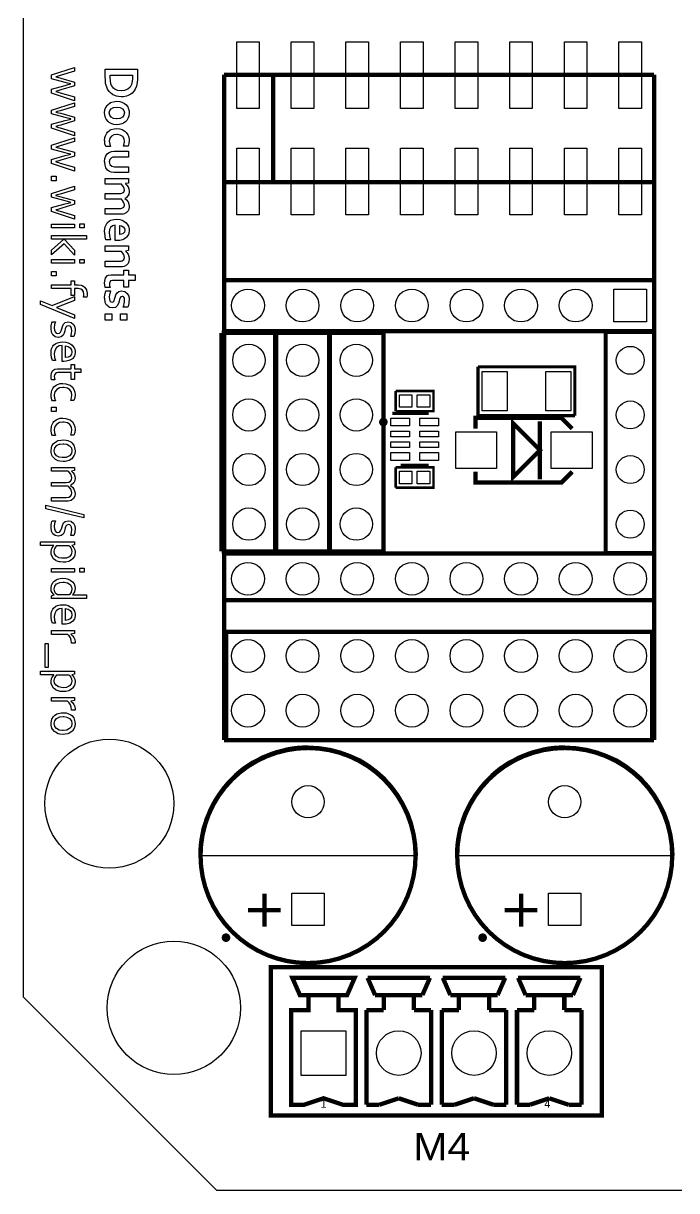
# Model space of a CAD drawing. Extents: x 27 to 210, y 6 to 115.
# Drawn here: x 26.8 to 57.1, y 5.7 to 60 of the extents above; entities that cross this region are included whole.
import ezdxf
from ezdxf.enums import TextEntityAlignment as Align

# ---------------------------------------------------------------- set-up
doc = ezdxf.new("R2010")
doc.units = 0
doc.header["$MEASUREMENT"] = 0
for name, color, linetype in [('BOTTOM', 132, 'CONTINUOUS'), ('OUTLINE', 7, 'CONTINUOUS'), ('SILKSCREEN_TOP', 7, 'CONTINUOUS'), ('TOP', 1, 'CONTINUOUS')]:
    doc.layers.add(name, color=color, linetype=linetype)

msp = doc.modelspace()

# ---------------------------------------------------------------- linework, layer by layer
at = {"layer": 'BOTTOM'}
for points in [[(54.22392, 47.61738), (55.74792, 47.61738), (55.74792, 46.09338), (54.22392, 46.09338)], [(40.75049, 18.03273), (39.24935, 18.03273), (39.24935, 19.53387), (40.75049, 19.53387)], [(52.68849, 18.03273), (51.18735, 18.03273), (51.18735, 19.53387), (52.68849, 19.53387)], [(41.75379, 11.06043), (39.68369, 11.06043), (39.68369, 13.13053), (41.75379, 13.13053)]]:
    msp.add_lwpolyline(points, close=True, dxfattribs=at)
for centre, radius in [((37.20592, 46.85538), 0.762), ((39.74592, 46.85538), 0.762), ((42.28592, 46.85538), 0.762), ((44.82592, 46.85538), 0.762), ((47.36592, 46.85538), 0.762), ((49.90592, 46.85538), 0.762), ((52.44592, 46.85538), 0.762), ((37.24656, 44.31284), 0.75057), ((39.74592, 44.31284), 0.75057), ((42.24528, 44.31284), 0.75057), ((54.98592, 44.3103), 0.65024), ((37.24656, 41.77284), 0.75057), ((39.74592, 41.77284), 0.75057), ((42.24528, 41.77284), 0.75057), ((54.98592, 41.7703), 0.65024), ((37.24656, 39.23284), 0.75057), ((39.74592, 39.23284), 0.75057), ((42.24528, 39.23284), 0.75057), ((54.98592, 39.2303), 0.65024), ((37.24656, 36.69284), 0.75057), ((39.74592, 36.69284), 0.75057), ((42.24528, 36.69284), 0.75057), ((54.98592, 36.6903), 0.65024), ((37.20592, 34.14776), 0.762), ((39.74592, 34.14776), 0.762), ((42.28592, 34.14776), 0.762), ((44.82592, 34.14776), 0.762), ((47.36592, 34.14776), 0.762), ((49.90592, 34.14776), 0.762), ((52.44592, 34.14776), 0.762), ((54.98592, 34.14776), 0.762), ((37.20592, 30.56128), 0.762), ((39.74592, 30.56128), 0.762), ((42.28592, 30.56128), 0.762), ((44.82592, 30.56128), 0.762), ((47.36592, 30.56128), 0.762), ((49.90592, 30.56128), 0.762), ((52.44592, 30.56128), 0.762), ((54.98592, 30.56128), 0.762), ((37.20592, 28.02128), 0.762), ((39.74592, 28.02128), 0.762), ((42.28592, 28.02128), 0.762), ((44.82592, 28.02128), 0.762), ((47.36592, 28.02128), 0.762), ((49.90592, 28.02128), 0.762), ((52.44592, 28.02128), 0.762), ((54.98592, 28.02128), 0.762), ((30.75686, 23.6982), 2.99974), ((39.99992, 23.78202), 0.75057), ((51.93792, 23.78202), 0.75057), ((33.7566, 14.1986), 3.10007), ((44.21886, 12.09548), 1.03505), ((47.71898, 12.09548), 1.03505), ((51.2191, 12.09548), 1.03505)]:
    msp.add_circle(centre, radius, dxfattribs=at)
at = {"layer": 'OUTLINE'}
for points in [[(205.75778, 15.69974), (195.7578, 5.69976), (127.85598, 5.69976), (127.3556, 6.20014), (127.3556, 7.59968, 0.999282), (124.1552, 7.59968), (124.1552, 6.20014), (123.65482, 5.69976), (35.75558, 5.69976), (26.75636, 14.69898), (26.75636, 105.69702), (35.75558, 114.69624), (123.65482, 114.69624), (124.1552, 114.19586), (124.1552, 112.79632, 0.999282), (127.3556, 112.79632), (127.3556, 114.19586), (127.85598, 114.69624), (195.7578, 114.69624), (205.75778, 104.69626)], [(127.3556, 114.19586), (127.85598, 114.69624), (195.7578, 114.69624), (205.75778, 104.69626), (205.75778, 15.69974), (195.7578, 5.69976), (127.85598, 5.69976), (127.3556, 6.20014), (127.3556, 7.59968, 0.999282), (124.1552, 7.59968), (124.1552, 6.20014), (123.65482, 5.69976), (35.75558, 5.69976), (26.75636, 14.69898), (26.75636, 105.69702), (35.75558, 114.69624), (123.65482, 114.69624), (124.1552, 114.19586), (124.1552, 112.79632, 0.999282), (127.3556, 112.79632)], [(124.1552, 6.20014), (123.65482, 5.69976), (35.75558, 5.69976), (26.75636, 14.69898), (26.75636, 105.69702), (35.75558, 114.69624), (123.65482, 114.69624), (124.1552, 114.19586), (124.1552, 112.79632, 0.999282), (127.3556, 112.79632), (127.3556, 114.19586), (127.85598, 114.69624), (195.7578, 114.69624), (205.75778, 104.69626), (205.75778, 15.69974), (195.7578, 5.69976), (127.85598, 5.69976), (127.3556, 6.20014), (127.3556, 7.59968, 0.999282), (124.1552, 7.59968)]]:
    msp.add_lwpolyline(points, format="xyb", close=True, dxfattribs=at)
at = {"layer": 'SILKSCREEN_TOP'}
for points in [[(124.1552, 6.20014), (123.65482, 5.69976), (35.75558, 5.69976), (26.75636, 14.69898), (26.75636, 105.69702), (35.75558, 114.69624), (123.65482, 114.69624), (124.1552, 114.19586), (124.1552, 112.79632, 0.999282), (127.3556, 112.79632), (127.3556, 114.19586), (127.85598, 114.69624), (195.7578, 114.69624), (205.75778, 104.69626), (205.75778, 15.69974), (195.7578, 5.69976), (127.85598, 5.69976), (127.3556, 6.20014), (127.3556, 7.59968, 0.999282), (124.1552, 7.59968)], [(127.3556, 114.19586), (127.85598, 114.69624), (195.7578, 114.69624), (205.75778, 104.69626), (205.75778, 15.69974), (195.7578, 5.69976), (127.85598, 5.69976), (127.3556, 6.20014), (127.3556, 7.59968, 0.999282), (124.1552, 7.59968), (124.1552, 6.20014), (123.65482, 5.69976), (35.75558, 5.69976), (26.75636, 14.69898), (26.75636, 105.69702), (35.75558, 114.69624), (123.65482, 114.69624), (124.1552, 114.19586), (124.1552, 112.79632, 0.999282), (127.3556, 112.79632)], [(205.75778, 15.69974), (195.7578, 5.69976), (127.85598, 5.69976), (127.3556, 6.20014), (127.3556, 7.59968, 0.999282), (124.1552, 7.59968), (124.1552, 6.20014), (123.65482, 5.69976), (35.75558, 5.69976), (26.75636, 14.69898), (26.75636, 105.69702), (35.75558, 114.69624), (123.65482, 114.69624), (124.1552, 114.19586), (124.1552, 112.79632, 0.999282), (127.3556, 112.79632), (127.3556, 114.19586), (127.85598, 114.69624), (195.7578, 114.69624), (205.75778, 104.69626)], [(39.99992, 26.37028, 0.414214), (34.9123, 21.28266), (39.99992, 21.28266), (45.08754, 21.28266, 0.41421)], [(51.93792, 26.37028, 0.414214), (46.8503, 21.28266), (51.93792, 21.28266), (57.02554, 21.28266, 0.41421)]]:
    msp.add_lwpolyline(points, format="xyb", close=True, dxfattribs=at)
for points in [[(29.13634, 56.38038), (28.07208, 56.73852), (28.07208, 56.91886), (28.70708, 57.09666), (28.83662, 57.13222), (28.96108, 57.16016), (28.96108, 57.16778), (28.81376, 57.20334), (28.70708, 57.22874), (28.07208, 57.404), (28.07208, 57.57926), (29.13634, 57.92216), (29.13634, 57.74944), (28.4734, 57.55386), (28.32354, 57.50814), (28.26512, 57.4929), (28.26512, 57.48782), (28.3845, 57.45734), (28.49626, 57.4294), (29.13634, 57.2516), (29.13634, 57.07634), (28.49626, 56.8833), (28.35402, 56.84012), (28.26512, 56.81726), (28.26512, 56.81472), (28.3972, 56.77408), (28.4734, 56.75376), (29.13634, 56.55818)], [(31.90748, 56.84012), (31.81604, 56.73598), (31.75508, 56.68518), (31.63316, 56.61914), (31.5595, 56.5912), (31.42234, 56.5658), (31.32328, 56.56072), (31.1785, 56.57088), (31.09468, 56.58866), (30.96006, 56.63692), (30.90164, 56.66994), (30.79242, 56.7563), (30.7467, 56.8071), (30.67304, 56.92394), (30.63748, 57.00522), (30.59938, 57.1373), (30.58414, 57.22112), (30.57144, 57.35574), (30.56636, 57.49544), (30.56636, 57.85358), (32.0675, 57.85358), (32.0675, 57.45226), (32.05988, 57.34812), (32.05226, 57.2389), (32.03702, 57.13984), (32.01416, 57.05348), (31.95828, 56.91886)], [(30.7975, 57.46242), (30.7975, 57.57672), (31.83636, 57.57672), (31.83636, 57.41924), (31.82366, 57.27954), (31.82366, 57.27446), (31.7881, 57.1373), (31.71952, 57.01538), (31.623, 56.9214), (31.62046, 56.91886), (31.48838, 56.86552), (31.46806, 56.85536), (31.32328, 56.84266), (31.3055, 56.84266), (31.15564, 56.86298), (31.03372, 56.90362), (30.94482, 56.9722), (30.86354, 57.0865), (30.83052, 57.16778), (30.80512, 57.29986)], [(29.13634, 54.74716), (28.07208, 55.10276), (28.07208, 55.28564), (28.70708, 55.4609), (28.83662, 55.499), (28.96108, 55.52694), (28.96108, 55.53202), (28.81376, 55.57012), (28.70708, 55.59552), (28.07208, 55.76824), (28.07208, 55.94604), (29.13634, 56.28894), (29.13634, 56.11622), (28.4734, 55.9181), (28.32354, 55.87492), (28.26512, 55.85714), (28.26512, 55.85206), (28.3845, 55.82412), (28.49626, 55.79618), (29.13634, 55.61584), (29.13634, 55.44312), (28.49626, 55.24754), (28.35402, 55.2069), (28.26512, 55.18404), (28.26512, 55.17896), (28.3972, 55.14086), (28.4734, 55.12054), (29.13634, 54.91988)], [(30.74924, 55.36946), (30.6959, 55.41518), (30.60954, 55.5244), (30.57906, 55.5879), (30.54604, 55.71998), (30.53588, 55.81142), (30.55366, 55.9562), (30.57906, 56.04002), (30.65018, 56.16194), (30.6959, 56.21274), (30.80766, 56.29148), (30.87624, 56.31942), (31.01086, 56.35244), (31.10992, 56.36006), (31.25216, 56.34736), (31.34106, 56.31942), (31.46806, 56.25592), (31.5214, 56.2102), (31.6103, 56.10352), (31.63824, 56.04002), (31.67126, 55.90794), (31.67888, 55.81396), (31.66364, 55.66918), (31.63824, 55.58536), (31.56712, 55.4609), (31.5214, 55.41518), (31.40964, 55.33136), (31.34106, 55.30342), (31.20644, 55.27294), (31.10992, 55.26786), (30.96514, 55.28056), (30.87624, 55.30596)], [(31.43758, 55.92064), (31.46298, 55.81396), (31.43758, 55.70474), (31.37154, 55.61838), (31.25978, 55.55996), (31.24962, 55.55742), (31.10992, 55.54218), (31.09468, 55.54218), (30.95752, 55.55996), (30.8483, 55.61838), (30.77972, 55.7022), (30.75432, 55.81142), (30.77972, 55.92064), (30.8483, 56.007), (30.95752, 56.06288), (30.96768, 56.06796), (31.10992, 56.0832), (31.12262, 56.0832), (31.25978, 56.06288), (31.37154, 56.007)], [(30.80512, 54.24932), (30.58922, 54.24932), (30.55366, 54.37378), (30.54096, 54.51348), (30.53588, 54.52618), (30.55366, 54.67096), (30.57144, 54.74716), (30.63494, 54.87162), (30.67304, 54.92496), (30.78226, 55.01132), (30.8483, 55.04434), (30.9753, 55.0799), (31.09214, 55.08752), (31.242, 55.07482), (31.35884, 55.03926), (31.4833, 54.96306), (31.54426, 54.90718), (31.62046, 54.7878), (31.64586, 54.72684), (31.6738, 54.58714), (31.67888, 54.52872), (31.66618, 54.38902), (31.63062, 54.26456), (31.41472, 54.26456), (31.44774, 54.37124), (31.46298, 54.48808), (31.44266, 54.61254), (31.3817, 54.71414), (31.2674, 54.78526), (31.13278, 54.8132), (31.09976, 54.8132), (30.9626, 54.79288), (30.85592, 54.73446), (30.7848, 54.63286), (30.75432, 54.50078), (30.75432, 54.49316), (30.7721, 54.36108)], [(29.13634, 53.1114), (28.07208, 53.46954), (28.07208, 53.64988), (28.70708, 53.82768), (28.83662, 53.86324), (28.96108, 53.89372), (28.96108, 53.8988), (28.81376, 53.93436), (28.70708, 53.95976), (28.07208, 54.13502), (28.07208, 54.31028), (29.13634, 54.65572), (29.13634, 54.48046), (28.4734, 54.28488), (28.32354, 54.23916), (28.26512, 54.22392), (28.26512, 54.21884), (28.3845, 54.18836), (28.49626, 54.16042), (29.13634, 53.98262), (29.13634, 53.80736), (28.49626, 53.61432), (28.35402, 53.57114), (28.26512, 53.54828), (28.26512, 53.54574), (28.3972, 53.50764), (28.4734, 53.48478), (29.13634, 53.28666)], [(31.65094, 53.05044), (30.988, 53.05044), (30.84068, 53.06568), (30.76448, 53.09362), (30.67304, 53.15966), (30.59938, 53.25618), (30.5562, 53.38318), (30.54096, 53.52288), (30.53588, 53.54066), (30.55366, 53.69052), (30.5943, 53.81244), (30.67812, 53.9242), (30.74416, 53.975), (30.85592, 54.01564), (30.988, 54.03088), (31.65094, 54.03088), (31.65094, 53.76418), (31.01848, 53.76418), (30.9245, 53.75656), (30.85338, 53.73116), (30.78226, 53.65496), (30.75432, 53.54066), (30.78226, 53.4162), (30.86608, 53.34), (31.0007, 53.3146), (31.65094, 53.3146)], [(28.07208, 52.65674), (28.07208, 52.8701), (28.29052, 52.8701), (28.29052, 52.65674)], [(30.56636, 51.3715), (31.2293, 51.3715), (31.29026, 51.37404), (31.3436, 51.38166), (31.42488, 51.42738), (31.4579, 51.52898), (31.4452, 51.60264), (31.41726, 51.67122), (31.37154, 51.74234), (31.31566, 51.8033), (30.56636, 51.8033), (30.56636, 52.07), (31.2293, 52.07), (31.29026, 52.07254), (31.3436, 52.08016), (31.42488, 52.12588), (31.4579, 52.23002), (31.4452, 52.30114), (31.41726, 52.3748), (31.37154, 52.44338), (31.31566, 52.5018), (30.56636, 52.5018), (30.56636, 52.7685), (31.65094, 52.7685), (31.65094, 52.55006), (31.50108, 52.52466), (31.50108, 52.51958), (31.56712, 52.46116), (31.62554, 52.37988), (31.66364, 52.27828), (31.67888, 52.16398), (31.65602, 52.02428), (31.63316, 51.9684), (31.54172, 51.87188), (31.4833, 51.8414), (31.4833, 51.83632), (31.56204, 51.7652), (31.62554, 51.68138), (31.66364, 51.57724), (31.67888, 51.46294), (31.65602, 51.3207), (31.63062, 51.26482), (31.53664, 51.16576), (31.49854, 51.14544), (31.45536, 51.12512), (31.39694, 51.11242), (31.32836, 51.1048), (30.56636, 51.1048)], [(29.13634, 50.87112), (28.07208, 51.22926), (28.07208, 51.4096), (28.70708, 51.58486), (28.83662, 51.62296), (28.96108, 51.6509), (28.96108, 51.65598), (28.81376, 51.69408), (28.70708, 51.71948), (28.07208, 51.8922), (28.07208, 52.07), (29.13634, 52.41544), (29.13634, 52.24018), (28.4734, 52.04206), (28.32354, 51.99888), (28.26512, 51.98364), (28.26512, 51.9811), (28.3845, 51.94808), (28.49626, 51.92014), (29.13634, 51.7398), (29.13634, 51.56708), (28.49626, 51.37404), (28.35402, 51.33086), (28.26512, 51.308), (28.26512, 51.30546), (28.3972, 51.26482), (28.4734, 51.2445), (29.13634, 51.04638)], [(28.07208, 50.47234), (28.07208, 50.64506), (29.13634, 50.64506), (29.13634, 50.47234)], [(29.38272, 50.47742), (29.38272, 50.65014), (29.5783, 50.65014), (29.5783, 50.47742)], [(30.81274, 49.91862), (30.59938, 49.91862), (30.56382, 50.0507), (30.55874, 50.08118), (30.54096, 50.21834), (30.53588, 50.29962), (30.55112, 50.44186), (30.5689, 50.51806), (30.62732, 50.6476), (30.66288, 50.70094), (30.76956, 50.78984), (30.83306, 50.82286), (30.9626, 50.85842), (31.09214, 50.86858), (31.23946, 50.85588), (31.34868, 50.8254), (31.47822, 50.75682), (31.5341, 50.7111), (31.61792, 50.59934), (31.64332, 50.54854), (31.6738, 50.41138), (31.67888, 50.3555), (31.6611, 50.21326), (31.6484, 50.165), (31.57728, 50.04562), (31.54934, 50.01514), (31.43504, 49.94148), (31.37408, 49.91608), (31.24708, 49.88814), (31.12516, 49.88306), (31.03118, 49.8856), (31.03118, 50.5968), (30.90164, 50.56378), (30.81528, 50.49012), (30.76956, 50.38598), (30.75178, 50.2539), (30.76194, 50.11166), (30.76956, 50.09134), (30.80258, 49.95418)], [(31.45536, 50.44694), (31.47314, 50.35804), (31.45536, 50.27168), (31.40456, 50.20818), (31.32836, 50.17008), (31.23946, 50.15992), (31.23946, 50.5841), (31.32836, 50.56378), (31.40456, 50.51552)], [(28.64866, 49.72812), (28.07208, 49.20996), (28.07208, 49.42586), (28.64104, 49.93894), (28.07208, 49.93894), (28.07208, 50.1142), (29.6926, 50.1142), (29.6926, 49.93894), (28.66136, 49.93894), (29.13634, 49.43602), (29.13634, 49.20742)], [(31.67888, 49.02708), (31.66364, 48.91024), (31.62554, 48.80864), (31.54934, 48.72736), (31.44012, 48.67148), (31.36646, 48.65624), (31.26994, 48.6537), (30.56636, 48.6537), (30.56636, 48.91786), (31.23184, 48.91786), (31.3055, 48.9204), (31.35884, 48.93564), (31.4325, 48.99406), (31.4579, 49.09566), (31.42488, 49.23028), (31.4198, 49.24298), (31.33344, 49.3522), (31.31566, 49.36998), (30.56636, 49.36998), (30.56636, 49.63668), (31.65094, 49.63668), (31.65094, 49.4157), (31.50108, 49.39284), (31.50108, 49.38522), (31.56712, 49.3268), (31.62554, 49.24552), (31.66364, 49.14138)], [(28.07208, 48.82134), (28.07208, 48.99406), (29.13634, 48.99406), (29.13634, 48.82134)], [(29.38272, 48.82642), (29.38272, 48.99914), (29.5783, 48.99914), (29.5783, 48.82642)], [(28.07208, 48.23206), (28.07208, 48.44542), (28.29052, 48.44542), (28.29052, 48.23206)], [(31.4325, 48.49622), (31.65094, 48.49622), (31.65094, 48.29302), (31.95574, 48.29302), (31.95574, 48.02886), (31.65094, 48.02886), (31.65094, 47.7139), (31.4325, 47.7139), (31.4325, 48.02886), (30.90418, 48.02886), (30.81274, 48.00854), (30.7594, 47.8917), (30.7594, 47.87646), (30.76956, 47.78248), (30.78734, 47.69612), (30.5689, 47.69612), (30.54604, 47.80534), (30.53588, 47.91964), (30.5562, 48.0695), (30.58414, 48.14316), (30.67304, 48.24984), (30.71114, 48.26762), (30.84068, 48.29302), (31.4325, 48.29302)], [(29.57068, 47.39386), (29.55798, 47.498), (29.50972, 47.57674), (29.4259, 47.62246), (29.2989, 47.64278), (29.13634, 47.64278), (29.13634, 47.32274), (28.98648, 47.32274), (28.98648, 47.64278), (28.07208, 47.64278), (28.07208, 47.8155), (28.98648, 47.8155), (28.98648, 48.00092), (29.13634, 48.00092), (29.13634, 47.8155), (29.2989, 47.8155), (29.44368, 47.80026), (29.49448, 47.78248), (29.61132, 47.71136), (29.62148, 47.69866), (29.69514, 47.58182), (29.69768, 47.5742), (29.72308, 47.4345), (29.72308, 47.41672), (29.718, 47.31512), (29.7053, 47.24908), (29.55798, 47.24908), (29.56814, 47.32274)], [(29.13634, 46.24832), (27.55138, 46.90618), (27.55138, 47.0789), (28.0924, 46.85284), (29.13634, 47.27448), (29.13634, 47.09668), (28.30068, 46.76902), (28.30068, 46.7614), (29.13634, 46.42358)], [(30.8102, 47.54118), (30.7721, 47.40148), (30.76448, 47.37862), (30.75178, 47.24146), (30.7594, 47.15002), (30.7848, 47.07636), (30.8229, 47.0281), (30.88132, 47.01032), (30.93974, 47.03064), (30.9753, 47.08144), (31.00324, 47.1551), (31.0261, 47.244), (31.06166, 47.35576), (31.115, 47.44974), (31.19882, 47.51578), (31.32582, 47.53864), (31.46552, 47.51578), (31.4833, 47.50816), (31.58998, 47.4218), (31.59252, 47.41926), (31.65602, 47.2948), (31.65602, 47.28972), (31.67634, 47.15002), (31.67888, 47.13478), (31.66872, 46.99254), (31.66364, 46.94936), (31.62808, 46.80966), (31.62046, 46.78934), (31.40456, 46.78934), (31.42742, 46.86554), (31.4452, 46.9519), (31.46044, 47.03572), (31.46552, 47.11446), (31.45536, 47.1932), (31.42996, 47.244), (31.39694, 47.27448), (31.35376, 47.28464), (31.2928, 47.26432), (31.25724, 47.20844), (31.23438, 47.13732), (31.21406, 47.06366), (31.18104, 46.9519), (31.1277, 46.8503), (31.0388, 46.7741), (30.90418, 46.7487), (30.90164, 46.7487), (30.76194, 46.77156), (30.74162, 46.78172), (30.63494, 46.87316), (30.62986, 46.88078), (30.56636, 47.0027), (30.56128, 47.0281), (30.54096, 47.16526), (30.53588, 47.2186), (30.54858, 47.36338), (30.5562, 47.40656), (30.5943, 47.53864), (30.5943, 47.54118)], [(30.56636, 46.1772), (30.56636, 46.47692), (30.86608, 46.47692), (30.86608, 46.1772)], [(31.27502, 46.1772), (31.27502, 46.47692), (31.57474, 46.47692), (31.57474, 46.1772)], [(28.24988, 46.09846), (28.2067, 45.96892), (28.19146, 45.82668), (28.20416, 45.71238), (28.23718, 45.62856), (28.29052, 45.57522), (28.36672, 45.55236), (28.44292, 45.57014), (28.49118, 45.6184), (28.52166, 45.68698), (28.54198, 45.76826), (28.57246, 45.8851), (28.61818, 45.98924), (28.702, 46.06544), (28.83662, 46.09338), (28.97378, 46.06798), (28.9814, 46.06544), (29.083, 45.98162), (29.14396, 45.86224), (29.16428, 45.72254), (29.16428, 45.71746), (29.15158, 45.57776), (29.1465, 45.55236), (29.10586, 45.41774), (29.10586, 45.4152), (28.95854, 45.4152), (28.99918, 45.54982), (29.01696, 45.68698), (29.00426, 45.79112), (28.97124, 45.8597), (28.9179, 45.90034), (28.85186, 45.91304), (28.78074, 45.89526), (28.73756, 45.84446), (28.70708, 45.7708), (28.68676, 45.68698), (28.65882, 45.57522), (28.60802, 45.47362), (28.52166, 45.39996), (28.3845, 45.37202), (28.37688, 45.37202), (28.23972, 45.39996), (28.23464, 45.4025), (28.1305, 45.4914), (28.06954, 45.6184), (28.067, 45.62856), (28.04668, 45.76572), (28.04414, 45.80636), (28.05176, 45.9105), (28.067, 45.99432), (28.08478, 46.05782), (28.1051, 46.09846)], [(28.56992, 44.99864), (28.42514, 44.97832), (28.39466, 44.96816), (28.2829, 44.88434), (28.28036, 44.8818), (28.21432, 44.75988), (28.19654, 44.62018), (28.19654, 44.60494), (28.2067, 44.46016), (28.20924, 44.44746), (28.24734, 44.3103), (28.24734, 44.30522), (28.1051, 44.30522), (28.06192, 44.43984), (28.06192, 44.44746), (28.04668, 44.58462), (28.04414, 44.62526), (28.05684, 44.77004), (28.07208, 44.84116), (28.13304, 44.9707), (28.16606, 45.01388), (28.27528, 45.0977), (28.33878, 45.13072), (28.46578, 45.1612), (28.59024, 45.17136), (28.73756, 45.15866), (28.8417, 45.13072), (28.97124, 45.06468), (29.02204, 45.0215), (29.1084, 44.91228), (29.12872, 44.8691), (29.16174, 44.73194), (29.16428, 44.68622), (29.14396, 44.54652), (29.13634, 44.52112), (29.06014, 44.40174), (29.04236, 44.3865), (28.92552, 44.31284), (28.87726, 44.29506), (28.74772, 44.26712), (28.63596, 44.26204), (28.56992, 44.26204)], [(28.99156, 44.8056), (29.01696, 44.69638), (28.99156, 44.5897), (28.92806, 44.51096), (28.83408, 44.4627), (28.71724, 44.44492), (28.71724, 44.98848), (28.83408, 44.958), (28.92806, 44.89704)], [(28.21432, 43.40606), (28.06954, 43.40606), (28.0543, 43.47464), (28.04414, 43.58132), (28.06446, 43.72356), (28.06446, 43.72864), (28.12542, 43.83278), (28.21686, 43.8912), (28.34132, 43.91406), (28.98648, 43.91406), (28.98648, 44.11726), (29.13634, 44.11726), (29.13634, 43.91406), (29.42844, 43.91406), (29.42844, 43.7388), (29.13634, 43.7388), (29.13634, 43.4213), (28.98648, 43.4213), (28.98648, 43.7388), (28.36672, 43.7388), (28.29814, 43.7261), (28.2448, 43.69562), (28.20924, 43.6372), (28.19654, 43.55084), (28.20162, 43.47718)], [(28.24734, 42.42562), (28.1051, 42.42562), (28.08224, 42.47642), (28.06192, 42.545), (28.04922, 42.62374), (28.04414, 42.70502), (28.05938, 42.84726), (28.07716, 42.91076), (28.14066, 43.03268), (28.17876, 43.0784), (28.28544, 43.16222), (28.3464, 43.19016), (28.4734, 43.22572), (28.59024, 43.2308), (28.73502, 43.22064), (28.7782, 43.20794), (28.91282, 43.15968), (28.92806, 43.14952), (29.03728, 43.06062), (29.11094, 42.9514), (29.15158, 42.83456), (29.16428, 42.71264), (29.14904, 42.5704), (29.14904, 42.56532), (29.10332, 42.4434), (28.95854, 42.4434), (28.99664, 42.57294), (29.01188, 42.69486), (28.98902, 42.82186), (28.92044, 42.9387), (28.80614, 43.0149), (28.79344, 43.01744), (28.66136, 43.04538), (28.59278, 43.04792), (28.45308, 43.03268), (28.4353, 43.02506), (28.31084, 42.95902), (28.3083, 42.95648), (28.22448, 42.84726), (28.22448, 42.84472), (28.19654, 42.7101), (28.19654, 42.68724), (28.20924, 42.55516)], [(28.07208, 41.9227), (28.07208, 42.13352), (28.29052, 42.13352), (28.29052, 41.9227)], [(28.24734, 40.81272), (28.1051, 40.81272), (28.08224, 40.86352), (28.06192, 40.9321), (28.04922, 41.01084), (28.04414, 41.09212), (28.05938, 41.23436), (28.07716, 41.29532), (28.14066, 41.41978), (28.17876, 41.4655), (28.28544, 41.54932), (28.3464, 41.57726), (28.4734, 41.61282), (28.59024, 41.62044), (28.73502, 41.6052), (28.7782, 41.59504), (28.91282, 41.54678), (28.92806, 41.53662), (29.03728, 41.44518), (29.11094, 41.3385), (29.15158, 41.21912), (29.16428, 41.09974), (29.14904, 40.9575), (29.14904, 40.95242), (29.10332, 40.8305), (28.95854, 40.8305), (28.99664, 40.96004), (29.01188, 41.08196), (28.98902, 41.20896), (28.92044, 41.3258), (28.80614, 41.402), (28.79344, 41.40708), (28.66136, 41.43248), (28.59278, 41.43502), (28.45308, 41.41978), (28.4353, 41.41216), (28.31084, 41.34612), (28.3083, 41.34358), (28.22448, 41.23436), (28.22448, 41.23182), (28.19654, 41.0972), (28.19654, 41.0718), (28.20924, 40.94226)], [(29.04998, 39.77386), (29.00934, 39.73576), (28.89504, 39.65956), (28.83154, 39.6367), (28.69946, 39.60622), (28.60294, 39.60114), (28.45816, 39.61384), (28.37434, 39.6367), (28.2448, 39.69766), (28.19908, 39.7383), (28.11018, 39.84498), (28.08478, 39.89578), (28.04922, 40.0304), (28.04414, 40.1066), (28.06192, 40.24884), (28.08478, 40.31742), (28.15844, 40.4368), (28.19908, 40.47744), (28.31338, 40.55364), (28.37434, 40.5765), (28.50896, 40.60444), (28.60294, 40.60952), (28.74772, 40.59682), (28.83154, 40.5765), (28.96108, 40.513), (29.00934, 40.4749), (29.09824, 40.36568), (29.12364, 40.31488), (29.1592, 40.1828), (29.16428, 40.1066), (29.1465, 39.96436), (29.12364, 39.89324)], [(28.2194, 39.97452), (28.19146, 40.1066), (28.2194, 40.2336), (28.29814, 40.33774), (28.30322, 40.34282), (28.43022, 40.40632), (28.4607, 40.41394), (28.60294, 40.42918), (28.64358, 40.42918), (28.7782, 40.40632), (28.78328, 40.40378), (28.90774, 40.33774), (28.98902, 40.23868), (29.01696, 40.1066), (28.98902, 39.97706), (28.90774, 39.87292), (28.9052, 39.87038), (28.7782, 39.80688), (28.74518, 39.79672), (28.60294, 39.78402), (28.56738, 39.78402), (28.43022, 39.80688), (28.42514, 39.80688), (28.29814, 39.87292)], [(28.98902, 39.15664), (28.98902, 39.1541), (29.0576, 39.0906), (29.11348, 39.01186), (29.14904, 38.92296), (29.16428, 38.81374), (29.13888, 38.6715), (29.1084, 38.61562), (29.00426, 38.52164), (28.95346, 38.49624), (28.95346, 38.49116), (29.06014, 38.3921), (29.1084, 38.32606), (29.15666, 38.2016), (29.16428, 38.11524), (29.14904, 37.99586), (29.09316, 37.88156), (28.9814, 37.79774), (28.97632, 37.79266), (28.84424, 37.76218), (28.78328, 37.75964), (28.07208, 37.75964), (28.07208, 37.93236), (28.75534, 37.93236), (28.87726, 37.94506), (28.956, 37.99078), (28.99918, 38.05936), (29.01696, 38.14826), (28.98394, 38.28542), (28.96616, 38.31844), (28.87472, 38.42258), (28.829, 38.4556), (28.07208, 38.4556), (28.07208, 38.62832), (28.75534, 38.62832), (28.87726, 38.6461), (28.956, 38.68674), (28.99918, 38.75532), (29.01696, 38.84422), (28.98394, 38.98138), (28.96616, 39.0144), (28.87472, 39.11854), (28.829, 39.15156), (28.07208, 39.15156), (28.07208, 39.32682), (29.13634, 39.32682), (29.13634, 39.1922)], [(27.79522, 37.57168), (29.57068, 37.14496), (29.57068, 36.97986), (27.79522, 37.40404)], [(28.24988, 36.85286), (28.2067, 36.72078), (28.19146, 36.58362), (28.19146, 36.58108), (28.20416, 36.46932), (28.23718, 36.38296), (28.29052, 36.32708), (28.36672, 36.3093), (28.44292, 36.32708), (28.49118, 36.37534), (28.52166, 36.44392), (28.54198, 36.5252), (28.57246, 36.63696), (28.61818, 36.74618), (28.702, 36.82238), (28.83662, 36.85032), (28.97378, 36.82492), (28.9814, 36.81984), (29.083, 36.73856), (29.14396, 36.61664), (29.16428, 36.47694), (29.16428, 36.47186), (29.15158, 36.32962), (29.1465, 36.3093), (29.10586, 36.17214), (28.95854, 36.17214), (28.99918, 36.30422), (29.01696, 36.44392), (29.00426, 36.54552), (28.97124, 36.6141), (28.9179, 36.65728), (28.85186, 36.66998), (28.78074, 36.64712), (28.73756, 36.6014), (28.70708, 36.52774), (28.68676, 36.44392), (28.65882, 36.32708), (28.60802, 36.22802), (28.52166, 36.1569), (28.3845, 36.12896), (28.37688, 36.12896), (28.23972, 36.1569), (28.23464, 36.15944), (28.1305, 36.24834), (28.06954, 36.3728), (28.067, 36.3855), (28.04668, 36.52266), (28.04414, 36.55822), (28.05176, 36.6649), (28.067, 36.74872), (28.08478, 36.81222), (28.1051, 36.85286)], [(28.1686, 35.69462), (27.55138, 35.69462), (27.55138, 35.8648), (29.13634, 35.8648), (29.13634, 35.73272), (29.01696, 35.69716), (29.01696, 35.69208), (29.06014, 35.65398), (29.10586, 35.59302), (29.1465, 35.49904), (29.16428, 35.3822), (29.14396, 35.2425), (29.1338, 35.20948), (29.06268, 35.08756), (29.03728, 35.06216), (28.92552, 34.98342), (28.86964, 34.95802), (28.7401, 34.92754), (28.61564, 34.91992), (28.47086, 34.93262), (28.42006, 34.94278), (28.28544, 34.99104), (28.2702, 35.0012), (28.16352, 35.08502), (28.0924, 35.18408), (28.05684, 35.29076), (28.04414, 35.39236), (28.06446, 35.53206), (28.07716, 35.56), (28.15336, 35.67684), (28.1686, 35.69208)], [(28.99918, 35.51174), (29.01696, 35.41014), (28.98648, 35.27806), (28.90774, 35.179), (28.78074, 35.12058), (28.75788, 35.1155), (28.6131, 35.1028), (28.53436, 35.10534), (28.40736, 35.13328), (28.39466, 35.13836), (28.27782, 35.20948), (28.21178, 35.31108), (28.19146, 35.41522), (28.194, 35.43046), (28.22448, 35.56762), (28.22956, 35.58032), (28.31338, 35.69462), (28.86964, 35.69462), (28.91536, 35.65144), (28.96362, 35.59048)], [(28.07208, 34.46018), (28.07208, 34.63544), (29.13634, 34.63544), (29.13634, 34.46018)], [(29.38272, 34.46526), (29.38272, 34.63798), (29.5783, 34.63798), (29.5783, 34.46526)], [(29.16428, 33.7058), (29.14142, 33.5661), (29.13126, 33.53816), (29.05252, 33.42132), (29.03728, 33.40862), (29.03728, 33.40608), (29.6926, 33.40608), (29.6926, 33.23082), (28.07208, 33.23082), (28.07208, 33.36036), (28.19146, 33.39846), (28.19146, 33.40354), (28.13812, 33.4518), (28.08986, 33.51276), (28.05684, 33.59658), (28.04414, 33.70834), (28.06446, 33.84804), (28.07462, 33.87852), (28.1432, 34.00044), (28.1686, 34.02838), (28.28036, 34.10712), (28.33878, 34.13252), (28.46578, 34.16808), (28.59024, 34.1757), (28.73756, 34.163), (28.78836, 34.15284), (28.92044, 34.10204), (28.93568, 34.09442), (29.0449, 34.0106), (29.11348, 33.91154), (29.15158, 33.80486)], [(28.99664, 33.78454), (29.01696, 33.68294), (29.01696, 33.66516), (28.98394, 33.53054), (28.97632, 33.51784), (28.89504, 33.40608), (28.33878, 33.40608), (28.29052, 33.44418), (28.24226, 33.50514), (28.2067, 33.58388), (28.19146, 33.68548), (28.2194, 33.81502), (28.30068, 33.91408), (28.42768, 33.96996), (28.45054, 33.97758), (28.59278, 33.99536), (28.67152, 33.99028), (28.80106, 33.96234), (28.81376, 33.95726), (28.92806, 33.88614)], [(28.56992, 32.77362), (28.42514, 32.75076), (28.39466, 32.7406), (28.2829, 32.65932), (28.28036, 32.65678), (28.21432, 32.53232), (28.19654, 32.39516), (28.19654, 32.37738), (28.2067, 32.23768), (28.20924, 32.2199), (28.24734, 32.08528), (28.24734, 32.0802), (28.1051, 32.0802), (28.06192, 32.21228), (28.06192, 32.2199), (28.04668, 32.3596), (28.04414, 32.40024), (28.05684, 32.54502), (28.07208, 32.61614), (28.13304, 32.74314), (28.16606, 32.78886), (28.27528, 32.87268), (28.33878, 32.90316), (28.46578, 32.93618), (28.59024, 32.94634), (28.73756, 32.93364), (28.8417, 32.90316), (28.97124, 32.83712), (29.02204, 32.79648), (29.1084, 32.68472), (29.12872, 32.64408), (29.16174, 32.50692), (29.16428, 32.4612), (29.14396, 32.3215), (29.13634, 32.29356), (29.06014, 32.17672), (29.04236, 32.16148), (28.92552, 32.08782), (28.87726, 32.0675), (28.74772, 32.0421), (28.63596, 32.03702), (28.56992, 32.03702)], [(28.99156, 32.58058), (29.01696, 32.47136), (28.99156, 32.36214), (28.92806, 32.2834), (28.83408, 32.23768), (28.71724, 32.21736), (28.71724, 32.766), (28.83408, 32.73298), (28.92806, 32.67202)], [(28.95092, 31.40456), (28.8925, 31.496), (28.81376, 31.56712), (28.07208, 31.56712), (28.07208, 31.73984), (29.13634, 31.73984), (29.13634, 31.60522), (28.9687, 31.5722), (28.9687, 31.56966), (29.0449, 31.50616), (29.1084, 31.42234), (29.14904, 31.32074), (29.16428, 31.20136), (29.16428, 31.1785), (29.16174, 31.15564), (28.9941, 31.15564), (28.9941, 31.17088), (28.98394, 31.29026)], [(27.76474, 30.02026), (27.76474, 31.1404), (27.91206, 31.1404), (27.91206, 30.02026)], [(28.1686, 29.6799), (27.55138, 29.6799), (27.55138, 29.85008), (29.13634, 29.85008), (29.13634, 29.72054), (29.01696, 29.68244), (29.01696, 29.6799), (29.06014, 29.6418), (29.10586, 29.58084), (29.1465, 29.4894), (29.16428, 29.37002), (29.14396, 29.23032), (29.1338, 29.1973), (29.06268, 29.07538), (29.03728, 29.04998), (28.92552, 28.97124), (28.86964, 28.9433), (28.7401, 28.91536), (28.61564, 28.90774), (28.47086, 28.9179), (28.42006, 28.92806), (28.28544, 28.97886), (28.2702, 28.98648), (28.16352, 29.07284), (28.0924, 29.1719), (28.05684, 29.27858), (28.04414, 29.37764), (28.06446, 29.51988), (28.07716, 29.54782), (28.15336, 29.66212), (28.1686, 29.67736)], [(28.99918, 29.49702), (29.01696, 29.39796), (28.98648, 29.26588), (28.90774, 29.16682), (28.78074, 29.11094), (28.75788, 29.10078), (28.6131, 29.08808), (28.53436, 29.09062), (28.40736, 29.1211), (28.39466, 29.12364), (28.27782, 29.1973), (28.21178, 29.2989), (28.19146, 29.40304), (28.194, 29.42082), (28.22448, 29.55544), (28.22956, 29.56814), (28.31338, 29.6799), (28.86964, 29.6799), (28.91536, 29.6418), (28.96362, 29.5783)], [(28.95092, 28.2956), (28.8925, 28.38704), (28.81376, 28.45816), (28.07208, 28.45816), (28.07208, 28.63088), (29.13634, 28.63088), (29.13634, 28.4988), (28.9687, 28.46324), (28.9687, 28.4607), (29.0449, 28.3972), (29.1084, 28.31338), (29.14904, 28.21178), (29.16428, 28.0924), (29.16428, 28.06954), (29.16174, 28.04922), (28.9941, 28.04922), (28.9941, 28.06192), (28.98394, 28.1813)], [(29.04998, 27.0891), (29.00934, 27.051), (28.89504, 26.9748), (28.83154, 26.9494), (28.69946, 26.91892), (28.60294, 26.91384), (28.45816, 26.92654), (28.37434, 26.9494), (28.2448, 27.0129), (28.19908, 27.051), (28.11018, 27.16022), (28.08478, 27.21102), (28.04922, 27.34056), (28.04414, 27.41676), (28.06192, 27.56154), (28.08478, 27.63012), (28.15844, 27.7495), (28.19908, 27.79014), (28.31338, 27.86634), (28.37434, 27.89174), (28.50896, 27.91968), (28.60294, 27.92476), (28.74772, 27.91206), (28.83154, 27.89174), (28.96108, 27.8257), (29.00934, 27.7876), (29.09824, 27.68092), (29.12364, 27.62758), (29.1592, 27.4955), (29.16428, 27.4193), (29.1465, 27.27706), (29.12364, 27.20848)], [(28.2194, 27.28976), (28.19146, 27.41676), (28.2194, 27.54884), (28.29814, 27.65044), (28.30322, 27.65298), (28.43022, 27.71902), (28.4607, 27.72664), (28.60294, 27.74442), (28.64358, 27.74442), (28.7782, 27.71902), (28.78328, 27.71648), (28.90774, 27.65044), (28.98902, 27.54884), (29.01696, 27.4193), (28.98902, 27.28976), (28.90774, 27.18562), (28.9052, 27.18308), (28.7782, 27.11704), (28.74518, 27.10942), (28.60294, 27.09418), (28.56738, 27.09672), (28.43022, 27.11704), (28.42514, 27.11958), (28.29814, 27.18562)]]:
    msp.add_lwpolyline(points, close=True, dxfattribs=at)
for points, const_width in [([(36.0934, 26.64968), (36.09594, 57.58942)], 0.20066), ([(36.09594, 57.58942), (56.0959, 57.58942)], 0.20066), ([(38.37686, 52.5907), (38.37686, 57.58942)], 0.20066), ([(56.0959, 26.64968), (56.0959, 57.58942)], 0.20066), ([(36.18992, 48.04156), (56.00192, 48.04156)], 0.20066), ([(35.97656, 45.58284), (38.51656, 45.58284)], 0.20066), ([(35.97656, 45.58284), (35.97656, 35.42284)], 0.20066), ([(36.18992, 45.6692), (56.00192, 45.6692)], 0.20066), ([(38.47592, 45.58284), (41.01592, 45.58284)], 0.20066), ([(38.47592, 45.58284), (38.47592, 35.42284)], 0.20066), ([(38.51656, 45.58284), (38.51656, 35.42284)], 0.20066), ([(40.97528, 45.58284), (43.51528, 45.58284)], 0.20066), ([(40.97528, 45.58284), (40.97528, 35.42284)], 0.20066), ([(41.01592, 45.58284), (41.01592, 35.42284)], 0.20066), ([(43.51528, 45.58284), (43.51528, 35.42284)], 0.20066), ([(52.41036, 41.73728), (47.90948, 41.73728), (47.90948, 44.00804)], 0.14986), ([(47.90948, 44.00804), (52.41036, 44.00804), (52.41036, 41.73728)], 0.14986), ([(44.07916, 42.8879), (44.07916, 41.9481)], 0.11938), ([(44.07916, 42.8879), (45.83684, 42.8879), (45.83684, 41.9481), (44.07916, 41.9481)], 0.11938), ([(43.92676, 41.84396), (45.60824, 41.84396)], 0.14986), ([(47.78756, 41.13276), (47.78756, 41.63314), (51.78806, 41.63314), (52.28844, 41.13276)], 0.20066), ([(49.53762, 41.38168), (49.53762, 38.88232), (50.7873, 40.132), (49.53762, 41.38168)], 0.2032), ([(50.7873, 40.132), (49.53762, 41.38168), (49.53762, 38.88232), (50.7873, 40.132)], 0.20066), ([(50.7873, 38.78326), (50.7873, 41.48074)], 0.20066), ([(44.07916, 39.3319), (44.07916, 38.3921)], 0.11938), ([(44.07916, 39.3319), (45.83684, 39.3319), (45.83684, 38.3921), (44.07916, 38.3921)], 0.11938), ([(44.30776, 39.43604), (45.60824, 39.43604)], 0.14986), ([(52.28844, 39.13124), (51.78806, 38.63086), (47.78756, 38.63086), (47.78756, 39.13124)], 0.20066), ([(35.97656, 35.42284), (38.51656, 35.42284)], 0.20066), ([(36.18992, 35.33394), (56.00192, 35.33394)], 0.20066), ([(38.47592, 35.42284), (41.01592, 35.42284)], 0.20066), ([(40.97528, 35.42284), (43.51528, 35.42284)], 0.20066), ([(36.08832, 33.1597), (56.00192, 33.1597)], 0.20066), ([(36.18992, 26.6827), (36.18992, 31.68142)], 0.20066), ([(36.18992, 31.68142), (56.00192, 31.68142)], 0.20066), ([(56.00192, 26.6827), (56.00192, 31.68142)], 0.20066), ([(36.0934, 26.64968), (56.0959, 26.64968)], 0.20066), ([(37.96792, 19.50466), (37.96792, 17.98066)], 0.2032), ([(37.96792, 17.98066), (37.96792, 19.50466)], 0.20066), ([(49.90592, 19.50466), (49.90592, 17.98066)], 0.2032), ([(49.90592, 17.98066), (49.90592, 19.50466)], 0.20066), ([(38.72992, 18.74012), (37.20592, 18.74266)], 0.2032), ([(38.72992, 18.74012), (37.20592, 18.74266)], 0.20066), ([(50.66792, 18.74012), (49.14392, 18.74266)], 0.2032), ([(50.66792, 18.74012), (49.14392, 18.74266)], 0.20066), ([(38.26764, 16.09598), (38.26764, 9.1948), (53.66766, 9.1948), (53.66766, 16.09598), (38.26764, 16.09598)], 0.2032), ([(38.26764, 16.09598), (38.26764, 9.1948)], 0.20066), ([(38.26764, 16.09598), (45.593, 16.09598)], 0.20066), ([(45.593, 16.09598), (53.66766, 16.09598)], 0.20066), ([(53.66766, 16.09598), (53.66766, 9.1948)], 0.20066), ([(39.2684, 15.5956), (42.16908, 15.5956), (41.81856, 14.7955), (39.61892, 14.7955), (39.2684, 15.5956)], 0.2032), ([(39.2684, 15.5956), (39.61892, 14.7955)], 0.20066), ([(39.2684, 15.5956), (42.16908, 15.5956)], 0.20066), ([(42.16908, 15.5956), (41.81856, 14.7955)], 0.20066), ([(42.76852, 15.5956), (45.6692, 15.5956)], 0.2032), ([(43.11904, 14.7955), (42.76852, 15.5956)], 0.2032), ([(45.6692, 15.5956), (42.76852, 15.5956)], 0.20066), ([(42.76852, 15.5956), (43.11904, 14.7955)], 0.20066), ([(45.6692, 15.5956), (45.31868, 14.7955)], 0.2032), ([(45.6692, 15.5956), (45.31868, 14.7955)], 0.20066), ([(46.26864, 15.5956), (49.16932, 15.5956)], 0.2032), ([(46.61916, 14.7955), (46.26864, 15.5956)], 0.2032), ([(46.26864, 15.5956), (46.61916, 14.7955)], 0.20066), ([(46.26864, 15.5956), (49.16932, 15.5956)], 0.20066), ([(49.16932, 15.5956), (48.8188, 14.7955)], 0.2032), ([(49.16932, 15.5956), (48.8188, 14.7955)], 0.20066), ([(49.76876, 15.5956), (52.66944, 15.5956)], 0.2032), ([(50.11928, 14.7955), (49.76876, 15.5956)], 0.2032), ([(49.76876, 15.5956), (50.11928, 14.7955)], 0.20066), ([(49.76876, 15.5956), (52.66944, 15.5956)], 0.20066), ([(52.66944, 15.5956), (52.31892, 14.7955)], 0.2032), ([(52.66944, 15.5956), (52.31892, 14.7955)], 0.20066), ([(40.0177, 14.7955), (40.0177, 14.09446), (39.2176, 14.09446), (39.2176, 9.69518), (39.81958, 9.69518), (40.71874, 9.9949), (41.6179, 9.69518), (42.21988, 9.69518), (42.21988, 14.09446), (41.41978, 14.09446), (41.41978, 14.7955)], 0.2032), ([(39.61892, 14.7955), (41.7195, 14.7955)], 0.20066), ([(40.0177, 14.7955), (40.0177, 14.09446)], 0.20066), ([(41.41978, 14.7955), (41.41978, 14.09446)], 0.20066), ([(41.41978, 14.7955), (41.81856, 14.7955)], 0.20066), ([(45.31868, 14.7955), (43.11904, 14.7955)], 0.2032), ([(43.51782, 14.7955), (43.11904, 14.7955)], 0.20066), ([(45.31868, 14.7955), (43.2181, 14.7955)], 0.20066), ([(43.51782, 14.7955), (43.51782, 14.09446)], 0.2032), ([(43.51782, 14.7955), (43.51782, 14.09446)], 0.20066), ([(44.9199, 14.09446), (44.9199, 14.7955)], 0.2032), ([(44.9199, 14.7955), (44.9199, 14.09446)], 0.20066), ([(48.8188, 14.7955), (46.61916, 14.7955)], 0.2032), ([(46.61916, 14.7955), (48.71974, 14.7955)], 0.20066), ([(47.01794, 14.7955), (47.01794, 14.09446)], 0.2032), ([(47.01794, 14.7955), (47.01794, 14.09446)], 0.20066), ([(48.41748, 14.7955), (48.41748, 14.09446)], 0.20066), ([(48.41748, 14.7955), (48.8188, 14.7955)], 0.20066), ([(48.42002, 14.09446), (48.42002, 14.7955)], 0.2032), ([(52.31892, 14.7955), (50.11928, 14.7955)], 0.2032), ([(50.11928, 14.7955), (52.21986, 14.7955)], 0.20066), ([(50.51806, 14.7955), (50.51806, 14.09446)], 0.2032), ([(50.51806, 14.7955), (50.51806, 14.09446)], 0.20066), ([(51.9176, 14.7955), (51.9176, 14.09446)], 0.20066), ([(51.9176, 14.7955), (52.31892, 14.7955)], 0.20066), ([(51.92014, 14.09446), (51.92014, 14.7955)], 0.2032), ([(39.2176, 14.09446), (39.2176, 9.69518)], 0.20066), ([(39.2176, 14.09446), (40.0177, 14.09446)], 0.20066), ([(41.41978, 14.09446), (42.21988, 14.09446)], 0.20066), ([(42.21988, 14.09446), (42.21988, 9.69518)], 0.20066), ([(43.51782, 14.09446), (42.71772, 14.09446)], 0.2032), ([(42.71772, 14.09446), (42.71772, 9.69518)], 0.2032), ([(42.71772, 14.09446), (42.71772, 9.69518)], 0.20066), ([(43.51782, 14.09446), (42.71772, 14.09446)], 0.20066), ([(45.72, 14.09446), (44.9199, 14.09446)], 0.2032), ([(45.72, 14.09446), (44.9199, 14.09446)], 0.20066), ([(45.72, 9.69518), (45.72, 14.09446)], 0.2032), ([(45.72, 14.09446), (45.72, 9.69518)], 0.20066), ([(47.01794, 14.09446), (46.21784, 14.09446)], 0.2032), ([(46.21784, 14.09446), (46.21784, 9.69518)], 0.2032), ([(46.21784, 14.09446), (46.21784, 9.69518)], 0.20066), ([(46.21784, 14.09446), (47.01794, 14.09446)], 0.20066), ([(48.41748, 14.09446), (49.21758, 14.09446)], 0.20066), ([(49.22012, 14.09446), (48.42002, 14.09446)], 0.2032), ([(49.21758, 14.09446), (49.21758, 9.69518)], 0.20066), ([(49.22012, 9.69518), (49.22012, 14.09446)], 0.2032), ([(50.51806, 14.09446), (49.71796, 14.09446)], 0.2032), ([(49.71796, 14.09446), (49.71796, 9.69518)], 0.2032), ([(49.71796, 14.09446), (49.71796, 9.69518)], 0.20066), ([(49.71796, 14.09446), (50.51806, 14.09446)], 0.20066), ([(51.9176, 14.09446), (52.7177, 14.09446)], 0.20066), ([(52.72024, 14.09446), (51.92014, 14.09446)], 0.2032), ([(52.7177, 14.09446), (52.7177, 9.69518)], 0.20066), ([(52.72024, 9.69518), (52.72024, 14.09446)], 0.2032), ([(39.2176, 9.69518), (39.81958, 9.69518)], 0.20066), ([(39.81958, 9.69518), (40.71874, 9.9949)], 0.20066), ([(40.71874, 9.9949), (41.6179, 9.69518)], 0.20066), ([(41.6179, 9.69518), (42.21988, 9.69518)], 0.20066), ([(42.71772, 9.69518), (43.3197, 9.69518)], 0.2032), ([(42.71772, 9.69518), (43.3197, 9.69518)], 0.20066), ([(43.3197, 9.69518), (44.21886, 9.9949)], 0.2032), ([(43.3197, 9.69518), (44.21886, 9.9949)], 0.20066), ([(44.21886, 9.9949), (45.11802, 9.69518)], 0.2032), ([(44.21886, 9.9949), (45.11802, 9.69518)], 0.20066), ([(45.11802, 9.69518), (45.72, 9.69518)], 0.2032), ([(45.11802, 9.69518), (45.72, 9.69518)], 0.20066), ([(46.21784, 9.69518), (46.81982, 9.69518)], 0.2032), ([(46.21784, 9.69518), (46.81982, 9.69518)], 0.20066), ([(46.81982, 9.69518), (47.71898, 9.9949)], 0.2032), ([(46.81982, 9.69518), (47.71898, 9.9949)], 0.20066), ([(47.71898, 9.9949), (48.61814, 9.69518)], 0.2032), ([(47.71898, 9.9949), (48.61814, 9.69518)], 0.20066), ([(48.61814, 9.69518), (49.22012, 9.69518)], 0.2032), ([(48.61814, 9.69518), (49.21758, 9.69518)], 0.20066), ([(49.71796, 9.69518), (50.31994, 9.69518)], 0.2032), ([(49.71796, 9.69518), (50.31994, 9.69518)], 0.20066), ([(50.31994, 9.69518), (51.2191, 9.9949)], 0.2032), ([(50.31994, 9.69518), (51.2191, 9.9949)], 0.20066), ([(51.2191, 9.9949), (52.11826, 9.69518)], 0.2032), ([(51.2191, 9.9949), (52.11826, 9.69518)], 0.20066), ([(52.11826, 9.69518), (52.72024, 9.69518)], 0.2032), ([(52.11826, 9.69518), (52.7177, 9.69518)], 0.20066), ([(38.26764, 9.1948), (45.82414, 9.1948)], 0.20066), ([(45.82414, 9.1948), (53.66766, 9.1948)], 0.20066)]:
    msp.add_lwpolyline(points, dxfattribs=dict(at, const_width=const_width))
for points in [[(56.0959, 52.5907, 0.20066, 0.20066, 0), (38.37686, 52.5907, 0.2032, 0.2032, 0), (36.09594, 52.5907, 0.2032, 0.2032, 0)], [(56.0959, 45.6311, 0.2032, 0.2032, 0), (53.84292, 45.6311, 0.20066, 0.20066, 0), (53.84292, 35.33902, 0.2032, 0.2032, 0), (56.0959, 35.33902, 0.2032, 0.2032, 0)]]:
    msp.add_lwpolyline(points, format="xyseb", dxfattribs=at)
at = {"layer": 'SILKSCREEN_TOP', "const_width": 0.20066}
for points in [[(43.60164, 41.4401, 0.998991), (43.40352, 41.4401, 1.00101), (43.60164, 41.4401)], [(45.00118, 21.28266, 1), (34.99866, 21.28266, 1), (45.00118, 21.28266)], [(56.93918, 21.28266, 1), (46.93666, 21.28266, 1), (56.93918, 21.28266)], [(36.28136, 17.46504, 0.996171), (36.08324, 17.46504, 1.003843), (36.28136, 17.46504)], [(48.21936, 17.46504, 0.996171), (48.02124, 17.46504, 1.003843), (48.21936, 17.46504)]]:
    msp.add_lwpolyline(points, format="xyb", dxfattribs=at)
at = {"layer": 'TOP'}
for points in [[(37.73043, 59.11596), (37.73043, 56.01716), (36.68141, 56.01716), (36.68141, 59.11596)], [(40.27043, 59.11596), (40.27043, 56.01716), (39.22141, 56.01716), (39.22141, 59.11596)], [(42.81043, 59.11596), (42.81043, 56.01716), (41.76141, 56.01716), (41.76141, 59.11596)], [(45.35043, 59.11596), (45.35043, 56.01716), (44.30141, 56.01716), (44.30141, 59.11596)], [(47.89043, 59.11596), (47.89043, 56.01716), (46.84141, 56.01716), (46.84141, 59.11596)], [(50.43043, 59.11596), (50.43043, 56.01716), (49.38141, 56.01716), (49.38141, 59.11596)], [(52.97043, 59.11596), (52.97043, 56.01716), (51.92141, 56.01716), (51.92141, 59.11596)], [(55.51043, 59.11596), (55.51043, 56.01716), (54.46141, 56.01716), (54.46141, 59.11596)], [(36.68014, 51.0794), (36.68014, 54.1782), (37.72916, 54.1782), (37.72916, 51.0794)], [(39.22014, 51.0794), (39.22014, 54.1782), (40.26916, 54.1782), (40.26916, 51.0794)], [(41.76014, 51.0794), (41.76014, 54.1782), (42.80916, 54.1782), (42.80916, 51.0794)], [(44.30014, 51.0794), (44.30014, 54.1782), (45.34916, 54.1782), (45.34916, 51.0794)], [(46.84014, 51.0794), (46.84014, 54.1782), (47.88916, 54.1782), (47.88916, 51.0794)], [(49.38014, 51.0794), (49.38014, 54.1782), (50.42916, 54.1782), (50.42916, 51.0794)], [(51.92014, 51.0794), (51.92014, 54.1782), (52.96916, 54.1782), (52.96916, 51.0794)], [(54.46014, 51.0794), (54.46014, 54.1782), (55.50916, 54.1782), (55.50916, 51.0794)], [(54.22392, 47.61738), (55.74792, 47.61738), (55.74792, 46.09338), (54.22392, 46.09338)], [(49.26457, 43.78325), (49.26457, 41.96207), (48.10379, 41.96207), (48.10379, 43.78325)], [(52.21605, 43.78325), (52.21605, 41.96207), (51.05527, 41.96207), (51.05527, 43.78325)], [(44.83354, 42.70756), (44.83354, 42.12844), (44.2595, 42.12844), (44.2595, 42.70756)], [(45.08246, 42.12844), (45.08246, 42.70756), (45.6565, 42.70756), (45.6565, 42.12844)], [(43.85056, 41.25976), (43.85056, 41.62044), (44.71162, 41.62044), (44.71162, 41.25976)], [(45.20184, 41.25976), (45.20184, 41.62044), (46.0629, 41.62044), (46.0629, 41.25976)], [(43.85056, 40.75938), (43.85056, 41.01846), (44.71162, 41.01846), (44.71162, 40.75938)], [(45.20184, 40.75938), (45.20184, 41.01846), (46.0629, 41.01846), (46.0629, 40.75938)], [(46.86808, 39.2811), (46.86808, 40.98036), (48.768, 40.98036), (48.768, 39.2811)], [(53.20792, 40.98163), (53.20792, 39.28237), (51.308, 39.28237), (51.308, 40.98163)], [(43.85056, 40.26154), (43.85056, 40.52062), (44.71162, 40.52062), (44.71162, 40.26154)], [(45.20184, 40.26154), (45.20184, 40.52062), (46.0629, 40.52062), (46.0629, 40.26154)], [(43.85056, 39.65956), (43.85056, 40.02024), (44.71162, 40.02024), (44.71162, 39.65956)], [(45.20184, 39.65956), (45.20184, 40.02024), (46.0629, 40.02024), (46.0629, 39.65956)], [(44.83354, 39.15156), (44.83354, 38.57244), (44.2595, 38.57244), (44.2595, 39.15156)], [(45.08246, 38.57244), (45.08246, 39.15156), (45.6565, 39.15156), (45.6565, 38.57244)], [(40.75049, 18.03273), (39.24935, 18.03273), (39.24935, 19.53387), (40.75049, 19.53387)], [(52.68849, 18.03273), (51.18735, 18.03273), (51.18735, 19.53387), (52.68849, 19.53387)], [(41.75379, 11.06043), (39.68369, 11.06043), (39.68369, 13.13053), (41.75379, 13.13053)]]:
    msp.add_lwpolyline(points, close=True, dxfattribs=at)
for centre, radius in [((37.20592, 46.85538), 0.762), ((39.74592, 46.85538), 0.762), ((42.28592, 46.85538), 0.762), ((44.82592, 46.85538), 0.762), ((47.36592, 46.85538), 0.762), ((49.90592, 46.85538), 0.762), ((52.44592, 46.85538), 0.762), ((37.24656, 44.31284), 0.75057), ((39.74592, 44.31284), 0.75057), ((42.24528, 44.31284), 0.75057), ((54.98592, 44.3103), 0.65024), ((37.24656, 41.77284), 0.75057), ((39.74592, 41.77284), 0.75057), ((42.24528, 41.77284), 0.75057), ((54.98592, 41.7703), 0.65024), ((37.24656, 39.23284), 0.75057), ((39.74592, 39.23284), 0.75057), ((42.24528, 39.23284), 0.75057), ((54.98592, 39.2303), 0.65024), ((37.24656, 36.69284), 0.75057), ((39.74592, 36.69284), 0.75057), ((42.24528, 36.69284), 0.75057), ((54.98592, 36.6903), 0.65024), ((37.20592, 34.14776), 0.762), ((39.74592, 34.14776), 0.762), ((42.28592, 34.14776), 0.762), ((44.82592, 34.14776), 0.762), ((47.36592, 34.14776), 0.762), ((49.90592, 34.14776), 0.762), ((52.44592, 34.14776), 0.762), ((54.98592, 34.14776), 0.762), ((37.20592, 30.56128), 0.762), ((39.74592, 30.56128), 0.762), ((42.28592, 30.56128), 0.762), ((44.82592, 30.56128), 0.762), ((47.36592, 30.56128), 0.762), ((49.90592, 30.56128), 0.762), ((52.44592, 30.56128), 0.762), ((54.98592, 30.56128), 0.762), ((37.20592, 28.02128), 0.762), ((39.74592, 28.02128), 0.762), ((42.28592, 28.02128), 0.762), ((44.82592, 28.02128), 0.762), ((47.36592, 28.02128), 0.762), ((49.90592, 28.02128), 0.762), ((52.44592, 28.02128), 0.762), ((54.98592, 28.02128), 0.762), ((30.75686, 23.6982), 2.99974), ((39.99992, 23.78202), 0.75057), ((51.93792, 23.78202), 0.75057), ((33.7566, 14.1986), 3.10007), ((44.21886, 12.09548), 1.03505), ((47.71898, 12.09548), 1.03505), ((51.2191, 12.09548), 1.03505)]:
    msp.add_circle(centre, radius, dxfattribs=at)

# ---------------------------------------------------------------- texts
at = {"layer": 'SILKSCREEN_TOP'}
for s, p in [('1', (40.71874, 9.55548)), ('4', (51.13274, 9.55548))]:
    msp.add_text(s, height=0.381, dxfattribs=at).set_placement(p, align=Align.CENTER)
at = {"layer": 'SILKSCREEN_TOP', "width": 1.12}
msp.add_text('M4', height=1.27, dxfattribs=at).set_placement((44.8945, 7.112))

doc.saveas('drawing.dxf')
